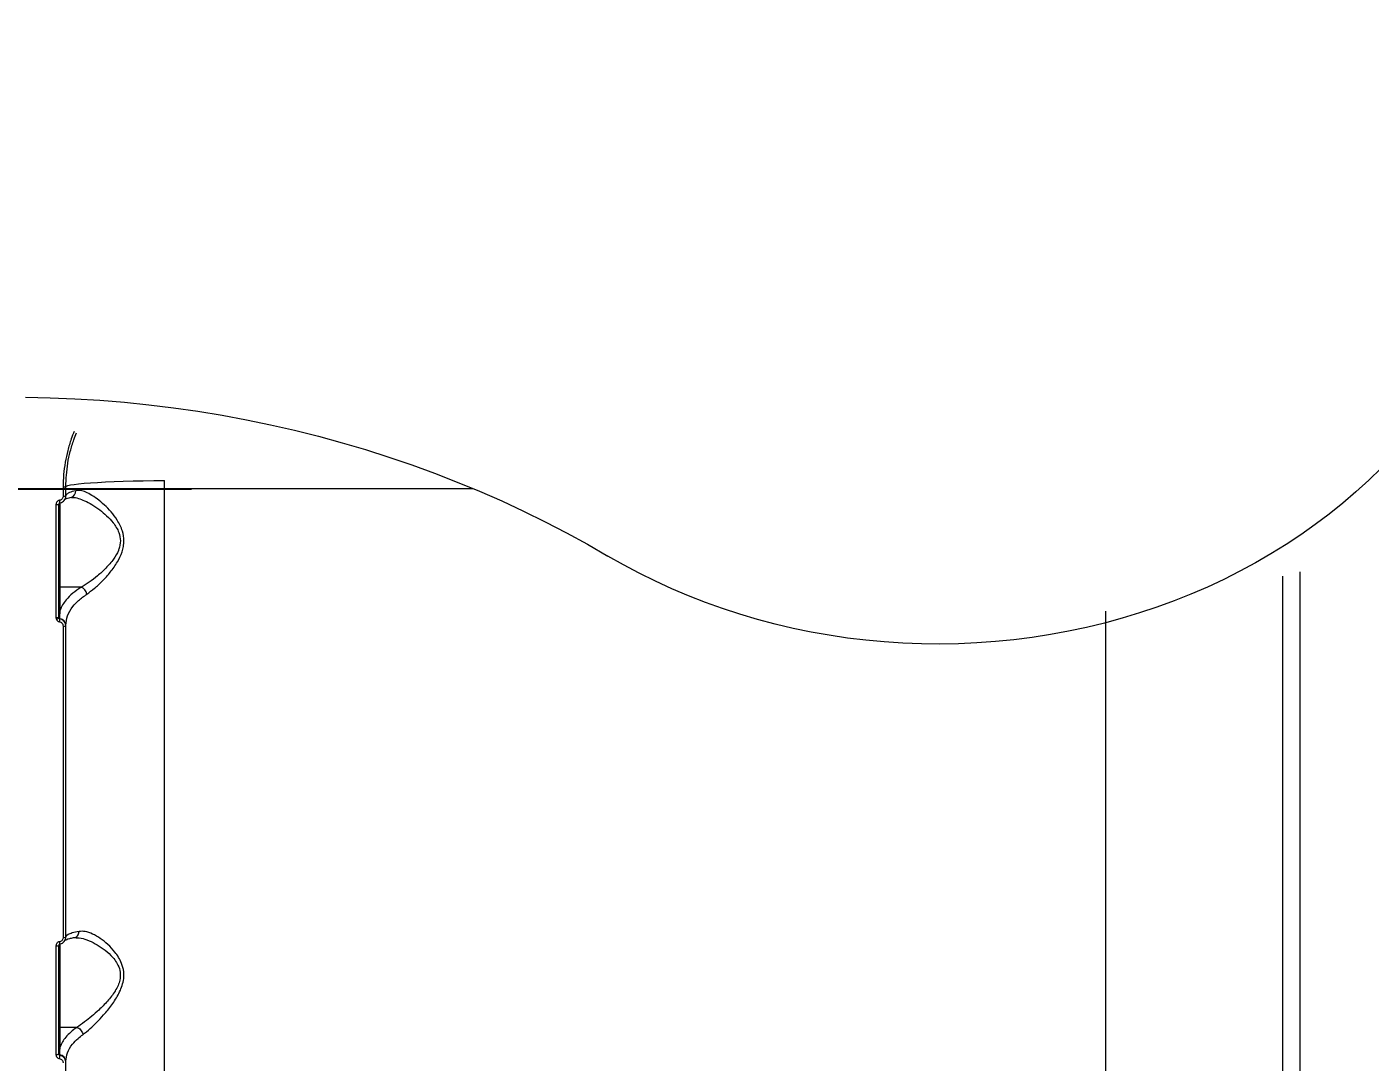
# Model space of a CAD drawing. Header units: millimetres. Extents: x -6901 to 7060, y -7557 to 6158.
# Drawn here: x 1960.5 to 2430.9, y -1412.7 to -1050.3 of the extents above; entities that cross this region are included whole.
import ezdxf

# ---------------------------------------------------------------- set-up
doc = ezdxf.new("R2010")
doc.units = ezdxf.units.MM
for name, color, linetype in [('DIKOM_ОБЪЕКТ', 7, 'Continuous'), ('DIKOM_РАЗМЕР_ЗОНА', 7, 'Continuous'), ('DIKOM_РАЗМЕР_ОБЪЕКТА', 7, 'Continuous')]:
    doc.layers.add(name, color=color, linetype=linetype)
doc.styles.add('style1', font='arial.ttf', dxfattribs={"width": 0.8})
doc.dimstyles.new('1-50', dxfattribs={"dimtxt": 300, "dimasz": 200, "dimexe": 100, "dimexo": 0, "dimgap": 100, "dimtad": 1, "dimtxsty": 'style1', "dimcen": 200, "dimclrd": 7, "dimclre": 7, "dimclrt": 7, "dimadec": 1, "dimazin": 2, "dimtfac": 1, "dimtmove": 0, "dimatfit": 2, "dimfxl": 0, "dimlwd": 25, "dimlwe": 18, "dimarcsym": 0})

# ---------------------------------------------------------------- blocks, each defined once
blk = doc.blocks.new('*D1')
at = {"layer": 'Defpoints', "color": 0, "transparency": 16777216}
for p in [(-4076.66, -462.32), (4983.51, -3127.59), (4983.51, -6854.07)]:
    blk.add_point(p, dxfattribs=at)
at = {"layer": 'DIKOM_РАЗМЕР_ОБЪЕКТА', "color": 7, "lineweight": 18, "transparency": 16777216}
for p, q in [((-4076.66, -462.32), (-4076.66, -6954.07)), ((4983.51, -3127.59), (4983.51, -6954.07))]:
    blk.add_line(p, q, dxfattribs=at)
at = {"layer": 'DIKOM_РАЗМЕР_ОБЪЕКТА', "color": 7, "lineweight": 25, "transparency": 16777216}
blk.add_line((-3876.66, -6854.07), (4783.51, -6854.07), dxfattribs=at)
at = {"layer": 'DIKOM_РАЗМЕР_ОБЪЕКТА', "color": 7, "transparency": 16777216}
for points in [[(-3876.66, -6820.74), (-3876.66, -6887.4), (-4076.66, -6854.07)], [(4783.51, -6820.74), (4783.51, -6887.4), (4983.51, -6854.07)]]:
    blk.add_solid(points, dxfattribs=at)
at = {"layer": 'DIKOM_РАЗМЕР_ОБЪЕКТА', "color": 7, "transparency": 16777216, "insert": (453.43, -6600.9), "char_height": 300, "attachment_point": 5, "style": 'style1'}
blk.add_mtext('9050', dxfattribs=at)
blk = doc.blocks.new('*D2')
at = {"layer": 'Defpoints', "color": 0, "transparency": 16777216}
for p in [(-1102.73, 4151.17), (-5819.23, -4492.42), (4721.24, -4492.42)]:
    blk.add_point(p, dxfattribs=at)
at = {"layer": 'DIKOM_РАЗМЕР_ОБЪЕКТА', "color": 7, "lineweight": 18, "transparency": 16777216}
for p, q in [((-1102.73, 4151.17), (-5919.23, 4151.17)), ((4721.24, -4492.42), (-5919.23, -4492.42))]:
    blk.add_line(p, q, dxfattribs=at)
at = {"layer": 'DIKOM_РАЗМЕР_ОБЪЕКТА', "color": 7, "lineweight": 25, "transparency": 16777216}
blk.add_line((-5819.23, 3951.17), (-5819.23, -4292.42), dxfattribs=at)
at = {"layer": 'DIKOM_РАЗМЕР_ОБЪЕКТА', "color": 7, "transparency": 16777216}
for points in [[(-5852.56, 3951.17), (-5785.89, 3951.17), (-5819.23, 4151.17)], [(-5852.56, -4292.42), (-5785.89, -4292.42), (-5819.23, -4492.42)]]:
    blk.add_solid(points, dxfattribs=at)
at = {"layer": 'DIKOM_РАЗМЕР_ОБЪЕКТА', "color": 7, "transparency": 16777216, "insert": (-6072.4, -170.63), "char_height": 300, "attachment_point": 5, "rotation": 90, "style": 'style1'}
blk.add_mtext('8650', dxfattribs=at)
blk = doc.blocks.new('*D3')
at = {"layer": 'Defpoints', "color": 0, "transparency": 16777216}
for p in [(-1553.27, 6158.28), (-6450.85, -6312.94), (5659.92, -6312.94)]:
    blk.add_point(p, dxfattribs=at)
at = {"layer": 'DIKOM_РАЗМЕР_ЗОНА', "color": 7, "lineweight": 18, "transparency": 16777216}
for p, q in [((-1553.27, 6158.28), (-6550.85, 6158.28)), ((5659.92, -6312.94), (-6550.85, -6312.94))]:
    blk.add_line(p, q, dxfattribs=at)
at = {"layer": 'DIKOM_РАЗМЕР_ЗОНА', "color": 7, "lineweight": 25, "transparency": 16777216}
blk.add_line((-6450.85, 5958.28), (-6450.85, -6112.94), dxfattribs=at)
at = {"layer": 'DIKOM_РАЗМЕР_ЗОНА', "color": 7, "transparency": 16777216}
for points in [[(-6484.18, 5958.28), (-6417.52, 5958.28), (-6450.85, 6158.28)], [(-6484.18, -6112.94), (-6417.52, -6112.94), (-6450.85, -6312.94)]]:
    blk.add_solid(points, dxfattribs=at)
at = {"layer": 'DIKOM_РАЗМЕР_ЗОНА', "color": 7, "transparency": 16777216, "insert": (-6704.02, -77.33), "char_height": 300, "attachment_point": 5, "rotation": 90, "style": 'style1'}
blk.add_mtext('12500', dxfattribs=at)
blk = doc.blocks.new('*D4')
at = {"layer": 'Defpoints', "color": 0, "transparency": 16777216}
for p in [(-5588.2, -1083.32), (7059.54, -2218.88), (7059.54, -7457.08)]:
    blk.add_point(p, dxfattribs=at)
at = {"layer": 'DIKOM_РАЗМЕР_ЗОНА', "color": 7, "lineweight": 18, "transparency": 16777216}
for p, q in [((-5588.2, -1083.32), (-5588.2, -7557.08)), ((7059.54, -2218.88), (7059.54, -7557.08))]:
    blk.add_line(p, q, dxfattribs=at)
at = {"layer": 'DIKOM_РАЗМЕР_ЗОНА', "color": 7, "lineweight": 25, "transparency": 16777216}
blk.add_line((-5388.2, -7457.08), (6859.54, -7457.08), dxfattribs=at)
at = {"layer": 'DIKOM_РАЗМЕР_ЗОНА', "color": 7, "transparency": 16777216}
for points in [[(-5388.2, -7423.74), (-5388.2, -7490.41), (-5588.2, -7457.08)], [(6859.54, -7423.74), (6859.54, -7490.41), (7059.54, -7457.08)]]:
    blk.add_solid(points, dxfattribs=at)
at = {"layer": 'DIKOM_РАЗМЕР_ЗОНА', "color": 7, "transparency": 16777216, "insert": (735.67, -7203.9), "char_height": 300, "attachment_point": 5, "style": 'style1'}
blk.add_mtext('12650', dxfattribs=at)

msp = doc.modelspace()

# ---------------------------------------------------------------- linework, layer by layer
at = {"layer": 'DIKOM_ОБЪЕКТ', "color": 7, "linetype": 'Continuous', "lineweight": 15}
for p, q in [((1794.694, -1211.874), (2116.671, -1211.874)), ((1894.187, -1212.098), (2018.177, -1212.098)), ((1973.222, -1211.383), (1973.222, -1214.579)), ((1974.182, -1214.52), (1974.182, -1211.326)), ((2008.684, -1687.754), (2008.684, -1209.096)), ((1970.716, -1217.547), (1970.716, -1257.043)), ((1971.682, -1256.95), (1971.682, -1217.486)), ((1972.182, -1246.479), (1972.182, -1216.877)), ((1976.313, -1215.045), (1976.52, -1215.032)), ((2406.299, -1241.08), (2406.299, -1472.324)), ((2400.299, -1472.324), (2400.299, -1242.641)), ((1979.503, -1246.479), (1972.182, -1246.479)), ((1972.182, -1254.564), (1972.182, -1246.479)), ((2338.182, -1254.892), (2338.182, -1499.38)), ((1972.099, -1257.597), (1972.099, -1257.5)), ((1973.222, -1260.127), (1973.222, -1369.119)), ((1974.182, -1260.03), (1974.182, -1259.736)), ((1974.182, -1368.933), (1974.182, -1260.03)), ((1970.716, -1372.047), (1970.716, -1410.047)), ((1971.682, -1409.826), (1971.682, -1371.858)), ((1972.182, -1400.582), (1972.182, -1371.26)), ((1977.988, -1400.582), (1972.182, -1400.582)), ((1972.182, -1407.383), (1972.182, -1400.582)), ((1972.099, -1410.388), (1972.099, -1410.216)), ((1974.182, -1412.736), (1974.182, -1412.452)), ((1974.182, -1519.239), (1974.182, -1412.736))]:
    msp.add_line(p, q, dxfattribs=at)
at = {"layer": 'DIKOM_ОБЪЕКТ', "color": 7, "linetype": 'Continuous', "lineweight": 15, "flags": 128}
for points in [[(1960.021, -1179.975), (1968.696, -1180.152), (1977.365, -1180.504), (1986.021, -1181.032), (1994.66, -1181.736), (2003.279, -1182.616), (2011.871, -1183.67), (2020.432, -1184.898), (2028.957, -1186.3), (2037.442, -1187.874), (2045.882, -1189.621), (2054.273, -1191.538), (2062.609, -1193.626), (2070.887, -1195.882), (2079.101, -1198.305), (2087.247, -1200.895), (2095.321, -1203.649), (2103.318, -1206.567), (2111.234, -1209.646), (2119.064, -1212.885), (2126.805, -1216.283), (2134.451, -1219.836), (2141.999, -1223.544), (2149.444, -1227.404), (2156.783, -1231.415), (2164.011, -1235.573)], [(2434.683, -1204.797), (2430.364, -1208.998), (2425.895, -1213.077), (2421.278, -1217.032), (2416.519, -1220.859), (2411.622, -1224.553), (2406.593, -1228.111), (2401.436, -1231.529), (2396.156, -1234.803), (2390.76, -1237.932), (2385.252, -1240.911), (2379.637, -1243.737), (2373.922, -1246.408), (2368.113, -1248.92), (2362.214, -1251.273), (2356.232, -1253.462), (2350.173, -1255.486), (2344.044, -1257.342), (2337.849, -1259.03), (2331.596, -1260.547), (2325.29, -1261.891), (2318.938, -1263.062), (2312.547, -1264.058), (2306.123, -1264.879), (2299.671, -1265.522), (2293.2, -1265.989), (2286.714, -1266.277), (2280.222, -1266.388), (2273.728, -1266.32), (2267.241, -1266.075), (2260.765, -1265.651), (2254.308, -1265.051), (2247.877, -1264.273), (2241.477, -1263.319), (2235.115, -1262.19), (2228.798, -1260.888), (2222.531, -1259.412), (2216.322, -1257.766), (2210.176, -1255.95), (2204.099, -1253.966), (2198.098, -1251.817), (2192.179, -1249.504), (2186.347, -1247.03), (2180.609, -1244.397), (2174.97, -1241.608), (2169.435, -1238.666), (2164.011, -1235.573)], [(1974.182, -1211.326), (1974.364, -1211.112), (1974.91, -1210.899), (1975.813, -1210.69), (1977.067, -1210.487), (1978.659, -1210.291), (1980.574, -1210.105), (1982.797, -1209.93), (1985.305, -1209.768), (1988.077, -1209.62), (1991.087, -1209.488), (1994.307, -1209.372), (1997.709, -1209.275), (2001.26, -1209.195), (2004.93, -1209.136), (2008.684, -1209.096)]]:
    msp.add_lwpolyline(points, dxfattribs=at)
at = {"layer": 'DIKOM_ОБЪЕКТ', "color": 7, "linetype": 'Continuous', "lineweight": 15}
for centre, radius, start, end in [((1973.455, -1207.137), 4.252, 266.86368, 279.84279), ((1975.273, -1212.798), 2.35, 288.49382, 2.84894), ((1970.951, -1213.614), 3.94, 266.58194, 280.68585), ((1964.274, -1217.639), 7.855, 4.75007, 11.57255), ((1973.455, -1210.52), 4.065, 266.72104, 280.3002), ((1972.16, -1246.001), 0.478, 182.93143, 272.65988), ((1978.521, -1249.381), 3.064, 9.51071, 71.31191), ((1972.16, -1254.086), 0.478, 182.93195, 272.65936), ((1970.95, -1254.436), 2.618, 264.88288, 286.23413), ((1969.298, -1254.278), 3.862, 294.45244, 309.25581), ((1972.167, -1257.005), 0.5, 211.80971, 262.15224), ((1961.444, -1256.71), 10.692, 349.89283, 355.24178), ((1971.838, -1259.831), 2.345, 2.33136, 83.63282), ((1973.453, -1257.605), 2.533, 264.76845, 286.71511), ((1970.943, -1370.642), 1.423, 260.85245, 301.29714), ((1942.006, -1375.895), 30.43, 8.52897, 10.05156), ((1973.446, -1367.71), 1.427, 260.96999, 301.03109), ((1972.16, -1400.104), 0.478, 182.93015, 272.66116), ((1970.939, -1408.797), 1.269, 259.8919, 305.82393), ((1972.16, -1406.905), 0.478, 182.93015, 272.66116), ((1972.151, -1409.75), 0.469, 182.33054, 263.63435), ((1963.67, -1409.978), 8.438, 349.58504, 357.21696), ((1971.838, -1412.547), 2.345, 2.33073, 83.63269)]:
    msp.add_arc(centre, radius, start, end, dxfattribs=at)
for points, knots in [([(1977.086, -1191.917), (1976.725, -1192.792), (1975.886, -1194.993), (1974.792, -1198.596), (1973.899, -1202.768), (1973.33, -1207.04), (1973.258, -1209.935), (1973.222, -1211.383)], [0.6896868, 0.6896868, 0.6896868, 0.6896868, 0.7337667, 0.79937138, 0.86497615, 0.93248786, 1, 1, 1, 1]), ([(1974.182, -1211.326), (1974.308, -1208.57), (1974.499, -1204.394), (1975.69, -1198.917), (1976.76, -1195.351), (1977.576, -1193.194), (1977.911, -1192.375)], [0, 0, 0, 0, 0.1312177, 0.19878418, 0.26635044, 0.30842544, 0.30842544, 0.30842544, 0.30842544]), ([(1977.62, -1212.681), (1976.82, -1212.907), (1975.197, -1213.366), (1974.294, -1213.969), (1974.209, -1214.334), (1974.182, -1214.45)], [0, 0, 0, 0, 0.3984815, 0.8085247, 1, 1, 1, 1]), ([(1981.543, -1248.875), (1982.418, -1248.245), (1984.168, -1246.984), (1986.984, -1244.346), (1989.79, -1241.283), (1992.216, -1237.88), (1993.735, -1234.753), (1994.377, -1232.213), (1994.597, -1229.748), (1994.178, -1227.201), (1993.223, -1224.813), (1991.909, -1222.488), (1990.049, -1220.042), (1987.647, -1217.589), (1985.161, -1215.509), (1982.777, -1213.94), (1980.647, -1212.941), (1978.929, -1212.502), (1978.015, -1212.627), (1977.62, -1212.681)], [0, 0, 0, 0, 0.0759079, 0.1519051, 0.2286343, 0.3051876, 0.3688609, 0.4016191, 0.4343317, 0.4904586, 0.5282353, 0.5660843, 0.6308771, 0.6957712, 0.7645226, 0.8332303, 0.8936811, 0.9540644, 1, 1, 1, 1]), ([(1971.969, -1216.063), (1971.944, -1216.068), (1971.752, -1216.104), (1971.409, -1216.248), (1971.026, -1216.59), (1970.766, -1217.04), (1970.733, -1217.378), (1970.716, -1217.547)], [0, 0, 0, 0, 0.0372898, 0.2782365, 0.5190443, 0.7595592, 1, 1, 1, 1]), ([(1972.105, -1216.995), (1972.061, -1217.003), (1971.955, -1217.023), (1971.814, -1217.13), (1971.711, -1217.289), (1971.677, -1217.421), (1971.683, -1217.489), (1971.684, -1217.496)], [0, 0, 0, 0, 0.1865777, 0.4472319, 0.7083349, 0.9702817, 1, 1, 1, 1]), ([(1973.222, -1214.579), (1973.206, -1214.748), (1973.172, -1215.086), (1972.912, -1215.536), (1972.53, -1215.879), (1972.186, -1216.022), (1971.995, -1216.058), (1971.969, -1216.063)], [0, 0, 0, 0, 0.2404718, 0.4810155, 0.7218867, 0.962877, 1, 1, 1, 1]), ([(1972.099, -1216.983), (1972.141, -1216.975), (1972.459, -1216.916), (1973.031, -1216.678), (1973.667, -1216.11), (1974.099, -1215.362), (1974.154, -1214.801), (1974.182, -1214.52)], [0, 0, 0, 0, 0.0371039, 0.2779663, 0.5187589, 0.7593454, 1, 1, 1, 1]), ([(1976.022, -1215.055), (1975.749, -1215.121), (1975.055, -1215.287), (1974.334, -1215.531), (1973.85, -1215.727), (1973.661, -1215.848), (1973.691, -1215.823), (1973.697, -1215.819)], [0, 0, 0, 0, 0.1953916, 0.4959959, 0.7400927, 0.9522033, 1, 1, 1, 1]), ([(1976.53, -1215.08), (1976.478, -1215.075), (1976.242, -1215.054), (1976.134, -1215.091), (1976.05, -1215.12)], [0, 0, 0, 0, 0.2186208, 1, 1, 1, 1]), ([(1976.52, -1215.032), (1976.556, -1215.03), (1977.156, -1214.987), (1978.559, -1215.337), (1980.797, -1216.158), (1983.33, -1217.518), (1985.952, -1219.289), (1988.497, -1221.41), (1990.476, -1223.5), (1991.893, -1225.534), (1992.912, -1227.585), (1993.458, -1230.233), (1993.046, -1232.402), (1992.232, -1234.563), (1990.813, -1236.942), (1988.233, -1239.866), (1985.293, -1242.518), (1982.299, -1244.813), (1980.443, -1245.919), (1979.503, -1246.479)], [0, 0, 0, 0, 0.0041129, 0.0679073, 0.1333848, 0.2063046, 0.2807206, 0.3482031, 0.4170599, 0.4547419, 0.4933234, 0.5478329, 0.601676, 0.6114038, 0.6756743, 0.7550367, 0.8370412, 0.9175021, 1, 1, 1, 1]), ([(1979.503, -1246.479), (1978.492, -1247.172), (1976.453, -1248.569), (1974.402, -1250.676), (1972.957, -1252.684), (1972.441, -1253.935), (1972.182, -1254.564)], [0, 0, 0, 0, 0.2794507, 0.5634177, 0.7807111, 1, 1, 1, 1]), ([(1974.182, -1259.736), (1974.298, -1258.645), (1974.534, -1256.432), (1976.272, -1253.558), (1978.598, -1251.01), (1980.509, -1249.625), (1981.543, -1248.875)], [0, 0, 0, 0, 0.2848638, 0.5777472, 0.7715678, 1, 1, 1, 1]), ([(1972.099, -1257.5), (1972.109, -1256.645), (1972.122, -1255.662), (1972.175, -1254.69), (1972.182, -1254.564)], [0, 0, 0, 0, 0.8707778, 1, 1, 1, 1]), ([(1970.716, -1257.043), (1970.719, -1257.118), (1970.728, -1257.378), (1970.826, -1257.621), (1970.897, -1257.794)], [0, 0, 0, 0, 0.2878949, 1, 1, 1, 1]), ([(1970.897, -1257.794), (1970.969, -1257.91), (1971.126, -1258.164), (1971.498, -1258.46), (1971.812, -1258.544), (1971.969, -1258.587)], [0, 0, 0, 0, 0.2986249, 0.6490488, 1, 1, 1, 1]), ([(1971.742, -1257.268), (1971.718, -1257.194), (1971.685, -1257.089), (1971.683, -1256.981), (1971.682, -1256.95)], [0, 0, 0, 0, 0.7052601, 1, 1, 1, 1]), ([(1972.099, -1257.597), (1972.055, -1257.585), (1972.001, -1257.569), (1971.904, -1257.508), (1971.813, -1257.418), (1971.765, -1257.317), (1971.742, -1257.268)], [0, 0, 0, 0, 0.2618482, 0.3210408, 0.6715617, 1, 1, 1, 1]), ([(1971.969, -1258.587), (1972.127, -1258.629), (1972.443, -1258.712), (1972.831, -1259.03), (1973.109, -1259.454), (1973.214, -1259.843), (1973.221, -1260.072), (1973.222, -1260.127)], [0, 0, 0, 0, 0.2249548, 0.4495836, 0.6803288, 0.9238097, 1, 1, 1, 1]), ([(1974.182, -1260.03), (1974.179, -1259.945), (1974.167, -1259.583), (1973.991, -1258.967), (1973.528, -1258.299), (1972.882, -1257.798), (1972.361, -1257.664), (1972.099, -1257.597)], [0, 0, 0, 0, 0.0748991, 0.31516, 0.5451379, 0.7714971, 1, 1, 1, 1]), ([(1978.802, -1366.975), (1977.96, -1367.155), (1976.308, -1367.506), (1974.827, -1368.073), (1974.235, -1368.527), (1974.193, -1368.792), (1974.182, -1368.863)], [0, 0, 0, 0, 0.3028928, 0.5944641, 0.8920363, 1, 1, 1, 1]), ([(1977.124, -1369.169), (1977.192, -1369.162), (1977.506, -1369.13), (1977.999, -1368.796), (1978.505, -1368.204), (1978.73, -1367.589), (1978.792, -1367.17), (1978.799, -1367.021), (1978.802, -1366.975)], [0, 0, 0, 0, 0.0724794, 0.3348273, 0.5971846, 0.8595341, 0.9566378, 1, 1, 1, 1]), ([(1980.121, -1403.133), (1980.973, -1402.46), (1982.525, -1401.233), (1985.032, -1398.812), (1987.586, -1396.072), (1990.308, -1392.773), (1992.455, -1389.435), (1993.752, -1386.518), (1994.469, -1383.955), (1994.582, -1381.042), (1993.849, -1378.283), (1992.704, -1376.025), (1991.091, -1373.74), (1988.91, -1371.447), (1986.206, -1369.333), (1983.514, -1367.792), (1980.949, -1366.867), (1979.505, -1366.94), (1978.802, -1366.975)], [0, 0, 0, 0, 0.0785502, 0.1430603, 0.2076047, 0.2872165, 0.3665507, 0.4057539, 0.4448527, 0.4974456, 0.5496924, 0.5922708, 0.6349378, 0.7072976, 0.7797288, 0.854484, 0.9291402, 1, 1, 1, 1]), ([(1971.969, -1370.584), (1971.943, -1370.589), (1971.751, -1370.625), (1971.408, -1370.766), (1971.026, -1371.103), (1970.766, -1371.548), (1970.733, -1371.881), (1970.716, -1372.047)], [0, 0, 0, 0, 0.038572, 0.2780891, 0.5183577, 0.759228, 1, 1, 1, 1]), ([(1972.102, -1371.387), (1972.064, -1371.394), (1971.969, -1371.411), (1971.837, -1371.499), (1971.731, -1371.633), (1971.682, -1371.762), (1971.686, -1371.838), (1971.687, -1371.858)], [0, 0, 0, 0, 0.1565797, 0.3899524, 0.6341997, 0.900942, 1, 1, 1, 1]), ([(1973.222, -1369.119), (1973.206, -1369.286), (1973.173, -1369.619), (1972.913, -1370.063), (1972.531, -1370.401), (1972.188, -1370.543), (1971.996, -1370.579), (1971.969, -1370.584)], [0, 0, 0, 0, 0.2406568, 0.4814349, 0.7216316, 0.9612011, 1, 1, 1, 1]), ([(1972.099, -1371.376), (1972.143, -1371.368), (1972.461, -1371.308), (1973.033, -1371.072), (1973.667, -1370.51), (1974.099, -1369.768), (1974.154, -1369.211), (1974.182, -1368.933)], [0, 0, 0, 0, 0.0387886, 0.2783651, 0.5186382, 0.7594367, 1, 1, 1, 1]), ([(1977.129, -1369.208), (1977.007, -1369.232), (1976.344, -1369.357), (1975.429, -1369.588), (1974.472, -1369.873), (1973.916, -1370.09), (1973.663, -1370.231), (1973.677, -1370.221), (1973.681, -1370.218)], [0, 0, 0, 0, 0.0559872, 0.3025937, 0.5441766, 0.7450146, 0.9215621, 1, 1, 1, 1]), ([(1977.762, -1369.194), (1977.526, -1369.188), (1977.28, -1369.182), (1977.122, -1369.234), (1977.116, -1369.236)], [0, 0, 0, 0, 0.961243, 1, 1, 1, 1]), ([(1977.759, -1369.249), (1978.131, -1369.235), (1979.292, -1369.192), (1981.586, -1369.889), (1984.42, -1371.158), (1987.287, -1372.97), (1989.603, -1374.912), (1991.335, -1376.898), (1992.557, -1378.83), (1993.358, -1381.245), (1993.234, -1383.792), (1992.489, -1385.985), (1991.817, -1387.235), (1990.657, -1389.114), (1988.775, -1391.487), (1985.928, -1394.353), (1983.209, -1396.759), (1980.565, -1398.87), (1978.882, -1400.027), (1977.996, -1400.583), (1977.995, -1400.583)], [0, 0, 0, 0, 0.0370376, 0.1155474, 0.1962879, 0.2716025, 0.348571, 0.3912486, 0.4348678, 0.4856787, 0.5361232, 0.5730127, 0.6115549, 0.6135267, 0.6945983, 0.7790385, 0.8471712, 0.9164712, 0.9999582, 1, 1, 1, 1]), ([(1977.988, -1400.582), (1977.255, -1401.131), (1975.783, -1402.235), (1974.156, -1403.949), (1972.909, -1405.668), (1972.425, -1406.81), (1972.182, -1407.383)], [0, 0, 0, 0, 0.2595453, 0.5218421, 0.7598731, 1, 1, 1, 1]), ([(1977.995, -1400.583), (1977.994, -1400.583), (1977.991, -1400.582), (1977.989, -1400.582), (1977.988, -1400.582)], [0, 0, 0, 0, 0.6198864, 1, 1, 1, 1]), ([(1977.995, -1400.583), (1978.236, -1400.67), (1978.718, -1400.843), (1979.359, -1401.398), (1979.846, -1402.097), (1980.044, -1402.664), (1980.106, -1403.007), (1980.116, -1403.09), (1980.121, -1403.133)], [0, 0, 0, 0, 0.2316363, 0.4632534, 0.6948743, 0.9264957, 0.961046, 1, 1, 1, 1]), ([(1974.182, -1412.452), (1974.292, -1411.449), (1974.514, -1409.416), (1976.172, -1406.733), (1978.152, -1404.638), (1979.55, -1403.569), (1980.121, -1403.133)], [0, 0, 0, 0, 0.3072578, 0.6233252, 0.8463533, 1, 1, 1, 1]), ([(1970.716, -1410.047), (1970.717, -1410.085), (1970.722, -1410.29), (1970.816, -1410.654), (1971.091, -1411.069), (1971.486, -1411.382), (1971.808, -1411.463), (1971.969, -1411.504)], [0, 0, 0, 0, 0.0557663, 0.2968004, 0.5326677, 0.7662325, 1, 1, 1, 1]), ([(1972.099, -1410.388), (1972.045, -1410.373), (1971.935, -1410.343), (1971.803, -1410.221), (1971.714, -1410.06), (1971.684, -1409.921), (1971.682, -1409.841), (1971.682, -1409.826)], [0, 0, 0, 0, 0.2178568, 0.4435764, 0.6835924, 0.9397669, 1, 1, 1, 1]), ([(1972.099, -1410.216), (1972.099, -1410.075), (1972.101, -1409.372), (1972.126, -1408.415), (1972.169, -1407.616), (1972.182, -1407.383)], [0, 0, 0, 0, 0.1504213, 0.7521287, 1, 1, 1, 1]), ([(1974.182, -1412.736), (1974.18, -1412.675), (1974.172, -1412.347), (1974.017, -1411.762), (1973.559, -1411.093), (1972.901, -1410.589), (1972.366, -1410.455), (1972.099, -1410.388)], [0, 0, 0, 0, 0.0547522, 0.294415, 0.5301186, 0.7646884, 1, 1, 1, 1]), ([(1971.969, -1411.504), (1972.131, -1411.544), (1972.453, -1411.626), (1972.849, -1411.938), (1973.124, -1412.353), (1973.217, -1412.717), (1973.221, -1412.921), (1973.222, -1412.959)], [0, 0, 0, 0, 0.2340639, 0.4679651, 0.7039473, 0.9448563, 1, 1, 1, 1])]:
    msp.add_open_spline(points, degree=3, knots=knots, dxfattribs=at)

# ---------------------------------------------------------------- dimensions: what is measured, and where the dimension line sits
at = {"layer": 'DIKOM_РАЗМЕР_ЗОНА'}
dim = msp.add_linear_dim(base=(-6450.85, -6312.937), p1=(-1553.272, 6158.285), p2=(5659.925, -6312.937), angle=90, text='12500', dimstyle='1-50', dxfattribs=at)
dim.commit()
dim.dimension.update_dxf_attribs({"geometry": '*D3', "text_midpoint": (-6450.85, -77.326), "dimtype": 160})
dim = msp.add_linear_dim(base=(7059.538, -7457.077), p1=(-5588.199, -1083.325), p2=(7059.538, -2218.883), text='12650', dimstyle='1-50', dxfattribs=at)
dim.commit()
dim.dimension.update_dxf_attribs({"geometry": '*D4', "text_midpoint": (735.669, -7457.077), "dimtype": 160})
at = {"layer": 'DIKOM_РАЗМЕР_ОБЪЕКТА'}
dim = msp.add_linear_dim(base=(-5819.225, -4492.425), p1=(-1102.732, 4151.169), p2=(4721.24, -4492.425), angle=90, text='8650', dimstyle='1-50', dxfattribs=at)
dim.commit()
dim.dimension.update_dxf_attribs({"geometry": '*D2', "text_midpoint": (-5819.225, -170.628), "dimtype": 160})
dim = msp.add_linear_dim(base=(4983.514, -6854.07), p1=(-4076.663, -462.325), p2=(4983.514, -3127.595), text='9050', dimstyle='1-50', dxfattribs=at)
dim.commit()
dim.dimension.update_dxf_attribs({"geometry": '*D1', "text_midpoint": (453.425, -6854.07), "dimtype": 160})

doc.saveas('drawing.dxf')
